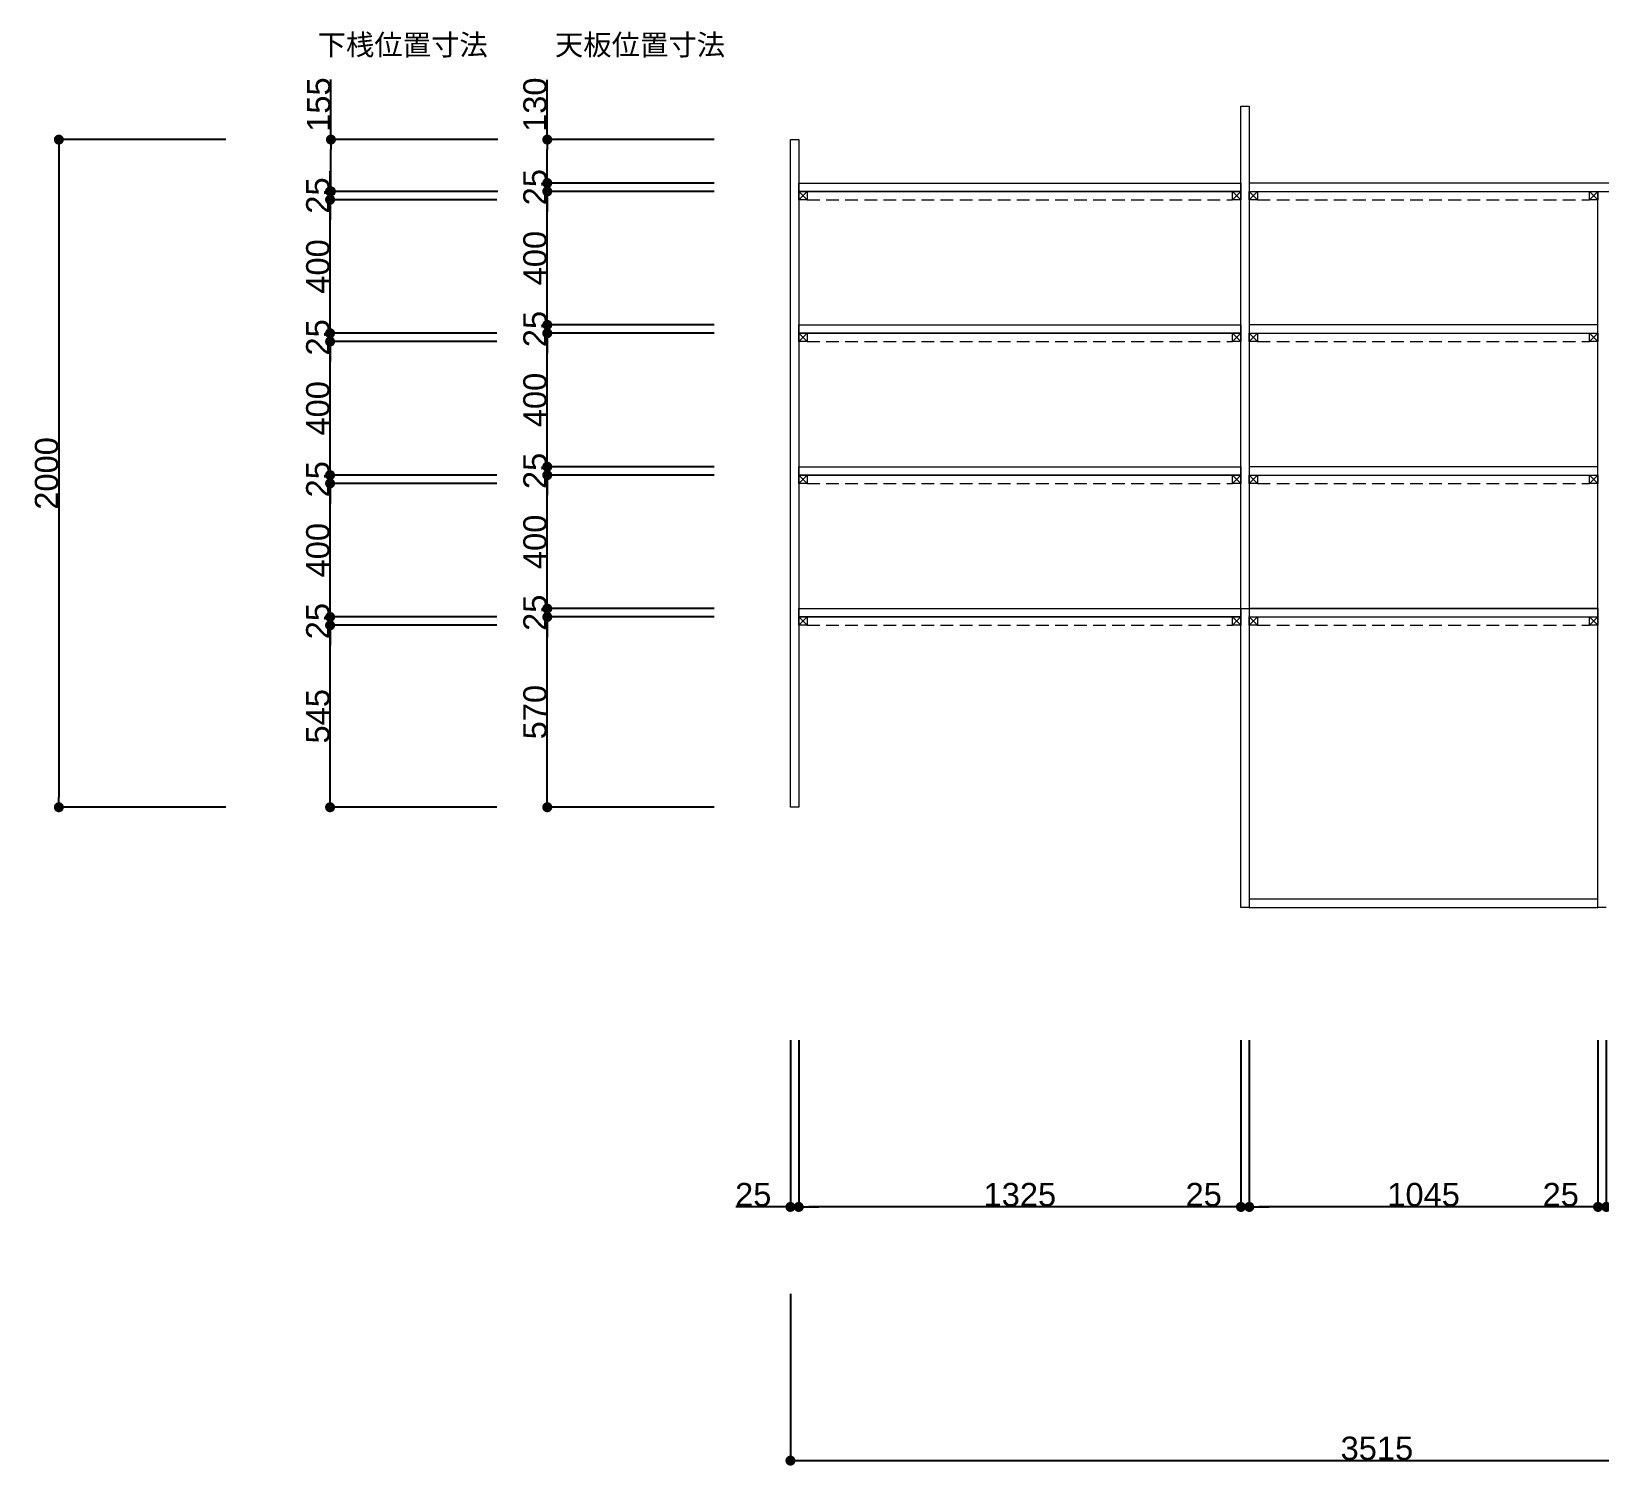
# Model space of a CAD drawing. Header units: millimetres. Extents: x 0 to 1313252738, y -131 to 560100888.
# Drawn here: x 1313002786 to 1313007486, y 560064705 to 560069001 of the extents above; entities that cross this region are included whole.
import ezdxf

# ---------------------------------------------------------------- set-up
doc = ezdxf.new("R2010")
doc.units = ezdxf.units.MM
doc.linetypes.add('DASHED', pattern=[19.05, 12.7, -6.35])
doc.layers.get('0').update_dxf_attribs({"lineweight": 0})
doc.layers.add('家具', color=7, linetype='Continuous', lineweight=0)
doc.styles.add('onnjuku', font='arial.ttf')
doc.dimstyles.new('onnjuku', dxfattribs={"dimtxt": 100, "dimasz": 30, "dimexe": 1.25, "dimexo": 0.625, "dimtad": 1, "dimdec": 0, "dimtxsty": 'onnjuku', "dimblk": 'DOT', "dimcen": 2.5, "dimadec": 0, "dimazin": 0, "dimtfac": 1, "dimtdec": 0, "dimtmove": 0, "dimatfit": 3, "dimfxl": 500, "dimfxlon": 1, "dimarcsym": 0})

# ---------------------------------------------------------------- blocks, each defined once
blk = doc.blocks.new('_Dot')
at = {"color": 0, "linetype": 'ByBlock', "lineweight": -2}
blk.add_line((-0.5, 0), (-1, 0), dxfattribs=at)
at = {"color": 0, "linetype": 'ByBlock', "const_width": 0.5}
blk.add_lwpolyline([(-0.25, 0, 1), (0.25, 0, 1)], format="xyb", close=True, dxfattribs=at)
blk = doc.blocks.new('*D322')
at = {"layer": 'Defpoints', "color": 0, "transparency": 16777216}
for p in [(1313007480.7, 560066097.3), (1313007505.7, 560066097.3), (1313007480.7, 560065479.6)]:
    blk.add_point(p, dxfattribs=at)
at = {"layer": '家具', "color": 0, "lineweight": -2, "transparency": 16777216}
for p, q in [((1313007480.7, 560065979.6), (1313007480.7, 560065478.4)), ((1313007505.7, 560065979.6), (1313007505.7, 560065478.4)), ((1313007450.7, 560065479.6), (1313007317.5, 560065479.6)), ((1313007505.7, 560065479.6), (1313007480.7, 560065479.6)), ((1313007535.7, 560065479.6), (1313007565.7, 560065479.6))]:
    blk.add_line(p, q, dxfattribs=at)
at = {"layer": '家具', "color": 0, "lineweight": -2, "transparency": 16777216, "xscale": 30, "yscale": 30, "zscale": 30}
blk.add_blockref('_Dot', (1313007480.7, 560065479.6), dxfattribs=at)
at = {"layer": '家具', "color": 0, "lineweight": -2, "transparency": 16777216, "xscale": 30, "yscale": 30, "zscale": 30, "rotation": 180}
blk.add_blockref('_Dot', (1313007505.7, 560065479.6), dxfattribs=at)
at = {"layer": '家具', "color": 0, "transparency": 16777216, "insert": (1313007369.1, 560065516), "char_height": 70, "attachment_point": 5, "style": 'onnjuku'}
blk.add_mtext('25', dxfattribs=at)
blk = doc.blocks.new('*D323')
at = {"layer": 'Defpoints', "color": 0, "transparency": 16777216}
for p in [(1313006435.7, 560066097.3), (1313007480.7, 560066097.3), (1313006435.7, 560065479.6)]:
    blk.add_point(p, dxfattribs=at)
at = {"layer": '家具', "color": 0, "lineweight": -2, "transparency": 16777216}
for p, q in [((1313006435.7, 560065979.6), (1313006435.7, 560065478.4)), ((1313007480.7, 560065979.6), (1313007480.7, 560065478.4)), ((1313007450.7, 560065479.6), (1313006465.7, 560065479.6))]:
    blk.add_line(p, q, dxfattribs=at)
at = {"layer": '家具', "color": 0, "lineweight": -2, "transparency": 16777216, "xscale": 30, "yscale": 30, "zscale": 30, "rotation": 180}
blk.add_blockref('_Dot', (1313006435.7, 560065479.6), dxfattribs=at)
at = {"layer": '家具', "color": 0, "lineweight": -2, "transparency": 16777216, "xscale": 30, "yscale": 30, "zscale": 30}
blk.add_blockref('_Dot', (1313007480.7, 560065479.6), dxfattribs=at)
at = {"layer": '家具', "color": 0, "transparency": 16777216, "insert": (1313006958.2, 560065516), "char_height": 70, "attachment_point": 5, "style": 'onnjuku'}
blk.add_mtext('1045', dxfattribs=at)
blk = doc.blocks.new('*D324')
at = {"layer": 'Defpoints', "color": 0, "transparency": 16777216}
for p in [(1313006410.7, 560066097.3), (1313006435.7, 560066097.3), (1313006410.7, 560065479.6)]:
    blk.add_point(p, dxfattribs=at)
at = {"layer": '家具', "color": 0, "lineweight": -2, "transparency": 16777216}
for p, q in [((1313006410.7, 560065979.6), (1313006410.7, 560065478.4)), ((1313006435.7, 560065979.6), (1313006435.7, 560065478.4)), ((1313006380.7, 560065479.6), (1313006247.5, 560065479.6)), ((1313006435.7, 560065479.6), (1313006410.7, 560065479.6)), ((1313006465.7, 560065479.6), (1313006495.7, 560065479.6))]:
    blk.add_line(p, q, dxfattribs=at)
at = {"layer": '家具', "color": 0, "lineweight": -2, "transparency": 16777216, "xscale": 30, "yscale": 30, "zscale": 30}
blk.add_blockref('_Dot', (1313006410.7, 560065479.6), dxfattribs=at)
at = {"layer": '家具', "color": 0, "lineweight": -2, "transparency": 16777216, "xscale": 30, "yscale": 30, "zscale": 30, "rotation": 180}
blk.add_blockref('_Dot', (1313006435.7, 560065479.6), dxfattribs=at)
at = {"layer": '家具', "color": 0, "transparency": 16777216, "insert": (1313006299.1, 560065516), "char_height": 70, "attachment_point": 5, "style": 'onnjuku'}
blk.add_mtext('25', dxfattribs=at)
blk = doc.blocks.new('*D325')
at = {"layer": 'Defpoints', "color": 0, "transparency": 16777216}
for p in [(1313005085.7, 560066397.3), (1313006410.7, 560066097.3), (1313005085.7, 560065479.6)]:
    blk.add_point(p, dxfattribs=at)
at = {"layer": '家具', "color": 0, "lineweight": -2, "transparency": 16777216}
for p, q in [((1313005085.7, 560065979.6), (1313005085.7, 560065478.4)), ((1313006410.7, 560065979.6), (1313006410.7, 560065478.4)), ((1313006380.7, 560065479.6), (1313005115.7, 560065479.6))]:
    blk.add_line(p, q, dxfattribs=at)
at = {"layer": '家具', "color": 0, "lineweight": -2, "transparency": 16777216, "xscale": 30, "yscale": 30, "zscale": 30, "rotation": 180}
blk.add_blockref('_Dot', (1313005085.7, 560065479.6), dxfattribs=at)
at = {"layer": '家具', "color": 0, "lineweight": -2, "transparency": 16777216, "xscale": 30, "yscale": 30, "zscale": 30}
blk.add_blockref('_Dot', (1313006410.7, 560065479.6), dxfattribs=at)
at = {"layer": '家具', "color": 0, "transparency": 16777216, "insert": (1313005748.2, 560065516), "char_height": 70, "attachment_point": 5, "style": 'onnjuku'}
blk.add_mtext('1325', dxfattribs=at)
blk = doc.blocks.new('*D326')
at = {"layer": 'Defpoints', "color": 0, "transparency": 16777216}
for p in [(1313005060.7, 560066397.3), (1313005085.7, 560066397.3), (1313005060.7, 560065479.6)]:
    blk.add_point(p, dxfattribs=at)
at = {"layer": '家具', "color": 0, "lineweight": -2, "transparency": 16777216}
for p, q in [((1313005060.7, 560065979.6), (1313005060.7, 560065478.4)), ((1313005085.7, 560065979.6), (1313005085.7, 560065478.4)), ((1313005030.7, 560065479.6), (1313004897.5, 560065479.6)), ((1313005085.7, 560065479.6), (1313005060.7, 560065479.6)), ((1313005115.7, 560065479.6), (1313005145.7, 560065479.6))]:
    blk.add_line(p, q, dxfattribs=at)
at = {"layer": '家具', "color": 0, "lineweight": -2, "transparency": 16777216, "xscale": 30, "yscale": 30, "zscale": 30}
blk.add_blockref('_Dot', (1313005060.7, 560065479.6), dxfattribs=at)
at = {"layer": '家具', "color": 0, "lineweight": -2, "transparency": 16777216, "xscale": 30, "yscale": 30, "zscale": 30, "rotation": 180}
blk.add_blockref('_Dot', (1313005085.7, 560065479.6), dxfattribs=at)
at = {"layer": '家具', "color": 0, "transparency": 16777216, "insert": (1313004949.1, 560065516), "char_height": 70, "attachment_point": 5, "style": 'onnjuku'}
blk.add_mtext('25', dxfattribs=at)
blk = doc.blocks.new('*D328')
at = {"layer": 'Defpoints', "color": 0, "transparency": 16777216}
for p in [(1313005060.7, 560066397.3), (1313008575.7, 560066097.3), (1313008575.7, 560064719.6)]:
    blk.add_point(p, dxfattribs=at)
at = {"layer": '家具', "color": 0, "lineweight": -2, "transparency": 16777216}
for p, q in [((1313005060.7, 560065219.6), (1313005060.7, 560064718.4)), ((1313008575.7, 560065219.6), (1313008575.7, 560064718.4)), ((1313005090.7, 560064719.6), (1313008545.7, 560064719.6))]:
    blk.add_line(p, q, dxfattribs=at)
at = {"layer": '家具', "color": 0, "lineweight": -2, "transparency": 16777216, "xscale": 30, "yscale": 30, "zscale": 30, "rotation": 180}
blk.add_blockref('_Dot', (1313005060.7, 560064719.6), dxfattribs=at)
at = {"layer": '家具', "color": 0, "lineweight": -2, "transparency": 16777216, "xscale": 30, "yscale": 30, "zscale": 30}
blk.add_blockref('_Dot', (1313008575.7, 560064719.6), dxfattribs=at)
at = {"layer": '家具', "color": 0, "transparency": 16777216, "insert": (1313006818.2, 560064756), "char_height": 70, "attachment_point": 5, "style": 'onnjuku'}
blk.add_mtext('3515', dxfattribs=at)
blk = doc.blocks.new('*D348')
at = {"layer": 'Defpoints', "color": 0, "transparency": 16777216}
for p in [(1313004323.7, 560068676.9), (1313002868.2, 560066676.9), (1313004323.7, 560066676.9)]:
    blk.add_point(p, dxfattribs=at)
at = {"layer": '家具', "color": 0, "lineweight": -2, "transparency": 16777216}
for p, q in [((1313003368.2, 560068676.9), (1313002866.9, 560068676.9)), ((1313002868.2, 560068646.9), (1313002868.2, 560066706.9)), ((1313003368.2, 560066676.9), (1313002866.9, 560066676.9))]:
    blk.add_line(p, q, dxfattribs=at)
at = {"layer": '家具', "color": 0, "lineweight": -2, "transparency": 16777216, "xscale": 30, "yscale": 30, "zscale": 30}
for p, rotation in [((1313002868.2, 560068676.9), 90), ((1313002868.2, 560066676.9), 270)]:
    blk.add_blockref('_Dot', p, dxfattribs=dict(at, rotation=rotation))
at = {"layer": '家具', "color": 0, "transparency": 16777216, "insert": (1313002831.8, 560067676.9), "char_height": 70, "attachment_point": 5, "rotation": 90, "style": 'onnjuku'}
blk.add_mtext('2000', dxfattribs=at)
blk = doc.blocks.new('*D349')
at = {"layer": 'Defpoints', "color": 0, "transparency": 16777216}
for p in [(1313004332, 560067246.9), (1313004989.1, 560067246.9), (1313004989.1, 560066676.9)]:
    blk.add_point(p, dxfattribs=at)
at = {"layer": '家具', "color": 0, "lineweight": -2, "transparency": 16777216}
for p, q in [((1313004832, 560067246.9), (1313004330.7, 560067246.9)), ((1313004332, 560066706.9), (1313004332, 560067216.9)), ((1313004832, 560066676.9), (1313004330.7, 560066676.9))]:
    blk.add_line(p, q, dxfattribs=at)
at = {"layer": '家具', "color": 0, "lineweight": -2, "transparency": 16777216, "xscale": 30, "yscale": 30, "zscale": 30}
for p, rotation in [((1313004332, 560067246.9), 90), ((1313004332, 560066676.9), 270)]:
    blk.add_blockref('_Dot', p, dxfattribs=dict(at, rotation=rotation))
at = {"layer": '家具', "color": 0, "transparency": 16777216, "insert": (1313004295.6, 560066961.9), "char_height": 70, "attachment_point": 5, "rotation": 90, "style": 'onnjuku'}
blk.add_mtext('570', dxfattribs=at)
blk = doc.blocks.new('*D350')
at = {"layer": 'Defpoints', "color": 0, "transparency": 16777216}
for p in [(1313004332, 560067271.9), (1313004989.1, 560067271.9), (1313004989.1, 560067246.9)]:
    blk.add_point(p, dxfattribs=at)
at = {"layer": '家具', "color": 0, "lineweight": -2, "transparency": 16777216}
for p, q in [((1313004332, 560067301.9), (1313004332, 560067331.9)), ((1313004832, 560067271.9), (1313004330.7, 560067271.9)), ((1313004832, 560067246.9), (1313004330.7, 560067246.9)), ((1313004332, 560067246.9), (1313004332, 560067271.9)), ((1313004332, 560067216.9), (1313004332, 560067186.9))]:
    blk.add_line(p, q, dxfattribs=at)
at = {"layer": '家具', "color": 0, "lineweight": -2, "transparency": 16777216, "xscale": 30, "yscale": 30, "zscale": 30}
for p, rotation in [((1313004332, 560067271.9), 270), ((1313004332, 560067246.9), 90)]:
    blk.add_blockref('_Dot', p, dxfattribs=dict(at, rotation=rotation))
at = {"layer": '家具', "color": 0, "transparency": 16777216, "insert": (1313004295.6, 560067259.4), "char_height": 70, "attachment_point": 5, "rotation": 90, "style": 'onnjuku'}
blk.add_mtext('25', dxfattribs=at)
blk = doc.blocks.new('*D351')
at = {"layer": 'Defpoints', "color": 0, "transparency": 16777216}
for p in [(1313004332, 560067671.9), (1313004989.1, 560067671.9), (1313004989.1, 560067271.9)]:
    blk.add_point(p, dxfattribs=at)
at = {"layer": '家具', "color": 0, "lineweight": -2, "transparency": 16777216}
for p, q in [((1313004832, 560067671.9), (1313004330.7, 560067671.9)), ((1313004332, 560067301.9), (1313004332, 560067641.9)), ((1313004832, 560067271.9), (1313004330.7, 560067271.9))]:
    blk.add_line(p, q, dxfattribs=at)
at = {"layer": '家具', "color": 0, "lineweight": -2, "transparency": 16777216, "xscale": 30, "yscale": 30, "zscale": 30}
for p, rotation in [((1313004332, 560067671.9), 90), ((1313004332, 560067271.9), 270)]:
    blk.add_blockref('_Dot', p, dxfattribs=dict(at, rotation=rotation))
at = {"layer": '家具', "color": 0, "transparency": 16777216, "insert": (1313004295.6, 560067471.9), "char_height": 70, "attachment_point": 5, "rotation": 90, "style": 'onnjuku'}
blk.add_mtext('400', dxfattribs=at)
blk = doc.blocks.new('*D352')
at = {"layer": 'Defpoints', "color": 0, "transparency": 16777216}
for p in [(1313004332, 560067696.9), (1313004989.1, 560067696.9), (1313004989.1, 560067671.9)]:
    blk.add_point(p, dxfattribs=at)
at = {"layer": '家具', "color": 0, "lineweight": -2, "transparency": 16777216}
for p, q in [((1313004332, 560067726.9), (1313004332, 560067756.9)), ((1313004832, 560067696.9), (1313004330.7, 560067696.9)), ((1313004832, 560067671.9), (1313004330.7, 560067671.9)), ((1313004332, 560067671.9), (1313004332, 560067696.9)), ((1313004332, 560067641.9), (1313004332, 560067611.9))]:
    blk.add_line(p, q, dxfattribs=at)
at = {"layer": '家具', "color": 0, "lineweight": -2, "transparency": 16777216, "xscale": 30, "yscale": 30, "zscale": 30}
for p, rotation in [((1313004332, 560067696.9), 270), ((1313004332, 560067671.9), 90)]:
    blk.add_blockref('_Dot', p, dxfattribs=dict(at, rotation=rotation))
at = {"layer": '家具', "color": 0, "transparency": 16777216, "insert": (1313004295.6, 560067684.4), "char_height": 70, "attachment_point": 5, "rotation": 90, "style": 'onnjuku'}
blk.add_mtext('25', dxfattribs=at)
blk = doc.blocks.new('*D353')
at = {"layer": 'Defpoints', "color": 0, "transparency": 16777216}
for p in [(1313004332, 560068096.9), (1313004989.1, 560068096.9), (1313004989.1, 560067696.9)]:
    blk.add_point(p, dxfattribs=at)
at = {"layer": '家具', "color": 0, "lineweight": -2, "transparency": 16777216}
for p, q in [((1313004832, 560068096.9), (1313004330.7, 560068096.9)), ((1313004332, 560067726.9), (1313004332, 560068066.9)), ((1313004832, 560067696.9), (1313004330.7, 560067696.9))]:
    blk.add_line(p, q, dxfattribs=at)
at = {"layer": '家具', "color": 0, "lineweight": -2, "transparency": 16777216, "xscale": 30, "yscale": 30, "zscale": 30}
for p, rotation in [((1313004332, 560068096.9), 90), ((1313004332, 560067696.9), 270)]:
    blk.add_blockref('_Dot', p, dxfattribs=dict(at, rotation=rotation))
at = {"layer": '家具', "color": 0, "transparency": 16777216, "insert": (1313004295.6, 560067896.9), "char_height": 70, "attachment_point": 5, "rotation": 90, "style": 'onnjuku'}
blk.add_mtext('400', dxfattribs=at)
blk = doc.blocks.new('*D354')
at = {"layer": 'Defpoints', "color": 0, "transparency": 16777216}
for p in [(1313004332, 560068121.9), (1313004989.1, 560068121.9), (1313004989.1, 560068096.9)]:
    blk.add_point(p, dxfattribs=at)
at = {"layer": '家具', "color": 0, "lineweight": -2, "transparency": 16777216}
for p, q in [((1313004332, 560068151.9), (1313004332, 560068181.9)), ((1313004832, 560068121.9), (1313004330.7, 560068121.9)), ((1313004832, 560068096.9), (1313004330.7, 560068096.9)), ((1313004332, 560068096.9), (1313004332, 560068121.9)), ((1313004332, 560068066.9), (1313004332, 560068036.9))]:
    blk.add_line(p, q, dxfattribs=at)
at = {"layer": '家具', "color": 0, "lineweight": -2, "transparency": 16777216, "xscale": 30, "yscale": 30, "zscale": 30}
for p, rotation in [((1313004332, 560068121.9), 270), ((1313004332, 560068096.9), 90)]:
    blk.add_blockref('_Dot', p, dxfattribs=dict(at, rotation=rotation))
at = {"layer": '家具', "color": 0, "transparency": 16777216, "insert": (1313004295.6, 560068109.4), "char_height": 70, "attachment_point": 5, "rotation": 90, "style": 'onnjuku'}
blk.add_mtext('25', dxfattribs=at)
blk = doc.blocks.new('*D355')
at = {"layer": 'Defpoints', "color": 0, "transparency": 16777216}
for p in [(1313004332, 560068521.9), (1313004989.1, 560068521.9), (1313004989.1, 560068121.9)]:
    blk.add_point(p, dxfattribs=at)
at = {"layer": '家具', "color": 0, "lineweight": -2, "transparency": 16777216}
for p, q in [((1313004832, 560068521.9), (1313004330.7, 560068521.9)), ((1313004332, 560068151.9), (1313004332, 560068491.9)), ((1313004832, 560068121.9), (1313004330.7, 560068121.9))]:
    blk.add_line(p, q, dxfattribs=at)
at = {"layer": '家具', "color": 0, "lineweight": -2, "transparency": 16777216, "xscale": 30, "yscale": 30, "zscale": 30}
for p, rotation in [((1313004332, 560068521.9), 90), ((1313004332, 560068121.9), 270)]:
    blk.add_blockref('_Dot', p, dxfattribs=dict(at, rotation=rotation))
at = {"layer": '家具', "color": 0, "transparency": 16777216, "insert": (1313004295.6, 560068321.9), "char_height": 70, "attachment_point": 5, "rotation": 90, "style": 'onnjuku'}
blk.add_mtext('400', dxfattribs=at)
blk = doc.blocks.new('*D356')
at = {"layer": 'Defpoints', "color": 0, "transparency": 16777216}
for p in [(1313004332, 560068546.9), (1313004989.1, 560068546.9), (1313004989.1, 560068521.9)]:
    blk.add_point(p, dxfattribs=at)
at = {"layer": '家具', "color": 0, "lineweight": -2, "transparency": 16777216}
for p, q in [((1313004332, 560068576.9), (1313004332, 560068606.9)), ((1313004832, 560068546.9), (1313004330.7, 560068546.9)), ((1313004332, 560068521.9), (1313004332, 560068546.9)), ((1313004832, 560068521.9), (1313004330.7, 560068521.9)), ((1313004332, 560068491.9), (1313004332, 560068461.9))]:
    blk.add_line(p, q, dxfattribs=at)
at = {"layer": '家具', "color": 0, "lineweight": -2, "transparency": 16777216, "xscale": 30, "yscale": 30, "zscale": 30}
for p, rotation in [((1313004332, 560068546.9), 270), ((1313004332, 560068521.9), 90)]:
    blk.add_blockref('_Dot', p, dxfattribs=dict(at, rotation=rotation))
at = {"layer": '家具', "color": 0, "transparency": 16777216, "insert": (1313004295.6, 560068534.4), "char_height": 70, "attachment_point": 5, "rotation": 90, "style": 'onnjuku'}
blk.add_mtext('25', dxfattribs=at)
blk = doc.blocks.new('*D357')
at = {"layer": 'Defpoints', "color": 0, "transparency": 16777216}
for p in [(1313004332, 560068676.9), (1313004989.1, 560068676.9), (1313004989.1, 560068546.9)]:
    blk.add_point(p, dxfattribs=at)
at = {"layer": '家具', "color": 0, "lineweight": -2, "transparency": 16777216}
for p, q in [((1313004332, 560068676.9), (1313004332, 560068856)), ((1313004832, 560068676.9), (1313004330.7, 560068676.9)), ((1313004332, 560068576.9), (1313004332, 560068646.9)), ((1313004832, 560068546.9), (1313004330.7, 560068546.9))]:
    blk.add_line(p, q, dxfattribs=at)
at = {"layer": '家具', "color": 0, "lineweight": -2, "transparency": 16777216, "xscale": 30, "yscale": 30, "zscale": 30}
for p, rotation in [((1313004332, 560068676.9), 90), ((1313004332, 560068546.9), 270)]:
    blk.add_blockref('_Dot', p, dxfattribs=dict(at, rotation=rotation))
at = {"layer": '家具', "color": 0, "transparency": 16777216, "insert": (1313004295.6, 560068781.4), "char_height": 70, "attachment_point": 5, "rotation": 90, "style": 'onnjuku'}
blk.add_mtext('130', dxfattribs=at)
blk = doc.blocks.new('*D358')
at = {"layer": 'Defpoints', "color": 0, "transparency": 16777216}
for p in [(1313003681.1, 560067221.9), (1313004989.1, 560067221.9), (1313004989.1, 560066676.9)]:
    blk.add_point(p, dxfattribs=at)
at = {"layer": '家具', "color": 0, "lineweight": -2, "transparency": 16777216}
for p, q in [((1313004181.1, 560067221.9), (1313003679.8, 560067221.9)), ((1313003681.1, 560066706.9), (1313003681.1, 560067191.9)), ((1313004181.1, 560066676.9), (1313003679.8, 560066676.9))]:
    blk.add_line(p, q, dxfattribs=at)
at = {"layer": '家具', "color": 0, "lineweight": -2, "transparency": 16777216, "xscale": 30, "yscale": 30, "zscale": 30}
for p, rotation in [((1313003681.1, 560067221.9), 90), ((1313003681.1, 560066676.9), 270)]:
    blk.add_blockref('_Dot', p, dxfattribs=dict(at, rotation=rotation))
at = {"layer": '家具', "color": 0, "transparency": 16777216, "insert": (1313003644.9, 560066949.4), "char_height": 70, "attachment_point": 5, "rotation": 90, "style": 'onnjuku'}
blk.add_mtext('545', dxfattribs=at)
blk = doc.blocks.new('*D359')
at = {"layer": 'Defpoints', "color": 0, "transparency": 16777216}
for p in [(1313003681.1, 560067246.9), (1313004989.1, 560067246.9), (1313004989.1, 560067221.9)]:
    blk.add_point(p, dxfattribs=at)
at = {"layer": '家具', "color": 0, "lineweight": -2, "transparency": 16777216}
for p, q in [((1313003681.1, 560067276.9), (1313003681.1, 560067306.9)), ((1313004181.1, 560067246.9), (1313003679.8, 560067246.9)), ((1313003681.1, 560067221.9), (1313003681.1, 560067246.9)), ((1313004181.1, 560067221.9), (1313003679.8, 560067221.9)), ((1313003681.1, 560067191.9), (1313003681.1, 560067161.9))]:
    blk.add_line(p, q, dxfattribs=at)
at = {"layer": '家具', "color": 0, "lineweight": -2, "transparency": 16777216, "xscale": 30, "yscale": 30, "zscale": 30}
for p, rotation in [((1313003681.1, 560067246.9), 270), ((1313003681.1, 560067221.9), 90)]:
    blk.add_blockref('_Dot', p, dxfattribs=dict(at, rotation=rotation))
at = {"layer": '家具', "color": 0, "transparency": 16777216, "insert": (1313003644.7, 560067234.4), "char_height": 70, "attachment_point": 5, "rotation": 90, "style": 'onnjuku'}
blk.add_mtext('25', dxfattribs=at)
blk = doc.blocks.new('*D360')
at = {"layer": 'Defpoints', "color": 0, "transparency": 16777216}
for p in [(1313003681.1, 560067646.9), (1313004989.1, 560067646.9), (1313004989.1, 560067246.9)]:
    blk.add_point(p, dxfattribs=at)
at = {"layer": '家具', "color": 0, "lineweight": -2, "transparency": 16777216}
for p, q in [((1313004181.1, 560067646.9), (1313003679.8, 560067646.9)), ((1313003681.1, 560067276.9), (1313003681.1, 560067616.9)), ((1313004181.1, 560067246.9), (1313003679.8, 560067246.9))]:
    blk.add_line(p, q, dxfattribs=at)
at = {"layer": '家具', "color": 0, "lineweight": -2, "transparency": 16777216, "xscale": 30, "yscale": 30, "zscale": 30}
for p, rotation in [((1313003681.1, 560067646.9), 90), ((1313003681.1, 560067246.9), 270)]:
    blk.add_blockref('_Dot', p, dxfattribs=dict(at, rotation=rotation))
at = {"layer": '家具', "color": 0, "transparency": 16777216, "insert": (1313003644.7, 560067446.9), "char_height": 70, "attachment_point": 5, "rotation": 90, "style": 'onnjuku'}
blk.add_mtext('400', dxfattribs=at)
blk = doc.blocks.new('*D361')
at = {"layer": 'Defpoints', "color": 0, "transparency": 16777216}
for p in [(1313003681.1, 560067671.9), (1313004989.1, 560067671.9), (1313004989.1, 560067646.9)]:
    blk.add_point(p, dxfattribs=at)
at = {"layer": '家具', "color": 0, "lineweight": -2, "transparency": 16777216}
for p, q in [((1313003681.1, 560067701.9), (1313003681.1, 560067731.9)), ((1313004181.1, 560067671.9), (1313003679.8, 560067671.9)), ((1313003681.1, 560067646.9), (1313003681.1, 560067671.9)), ((1313004181.1, 560067646.9), (1313003679.8, 560067646.9)), ((1313003681.1, 560067616.9), (1313003681.1, 560067586.9))]:
    blk.add_line(p, q, dxfattribs=at)
at = {"layer": '家具', "color": 0, "lineweight": -2, "transparency": 16777216, "xscale": 30, "yscale": 30, "zscale": 30}
for p, rotation in [((1313003681.1, 560067671.9), 270), ((1313003681.1, 560067646.9), 90)]:
    blk.add_blockref('_Dot', p, dxfattribs=dict(at, rotation=rotation))
at = {"layer": '家具', "color": 0, "transparency": 16777216, "insert": (1313003644.7, 560067659.4), "char_height": 70, "attachment_point": 5, "rotation": 90, "style": 'onnjuku'}
blk.add_mtext('25', dxfattribs=at)
blk = doc.blocks.new('*D362')
at = {"layer": 'Defpoints', "color": 0, "transparency": 16777216}
for p in [(1313003681.1, 560068071.9), (1313004989.1, 560068071.9), (1313004989.1, 560067671.9)]:
    blk.add_point(p, dxfattribs=at)
at = {"layer": '家具', "color": 0, "lineweight": -2, "transparency": 16777216}
for p, q in [((1313004181.1, 560068071.9), (1313003679.8, 560068071.9)), ((1313003681.1, 560067701.9), (1313003681.1, 560068041.9)), ((1313004181.1, 560067671.9), (1313003679.8, 560067671.9))]:
    blk.add_line(p, q, dxfattribs=at)
at = {"layer": '家具', "color": 0, "lineweight": -2, "transparency": 16777216, "xscale": 30, "yscale": 30, "zscale": 30}
for p, rotation in [((1313003681.1, 560068071.9), 90), ((1313003681.1, 560067671.9), 270)]:
    blk.add_blockref('_Dot', p, dxfattribs=dict(at, rotation=rotation))
at = {"layer": '家具', "color": 0, "transparency": 16777216, "insert": (1313003644.7, 560067871.9), "char_height": 70, "attachment_point": 5, "rotation": 90, "style": 'onnjuku'}
blk.add_mtext('400', dxfattribs=at)
blk = doc.blocks.new('*D363')
at = {"layer": 'Defpoints', "color": 0, "transparency": 16777216}
for p in [(1313003681.1, 560068096.9), (1313004989.1, 560068096.9), (1313004989.1, 560068071.9)]:
    blk.add_point(p, dxfattribs=at)
at = {"layer": '家具', "color": 0, "lineweight": -2, "transparency": 16777216}
for p, q in [((1313003681.1, 560068126.9), (1313003681.1, 560068156.9)), ((1313004181.1, 560068096.9), (1313003679.8, 560068096.9)), ((1313003681.1, 560068071.9), (1313003681.1, 560068096.9)), ((1313004181.1, 560068071.9), (1313003679.8, 560068071.9)), ((1313003681.1, 560068041.9), (1313003681.1, 560068011.9))]:
    blk.add_line(p, q, dxfattribs=at)
at = {"layer": '家具', "color": 0, "lineweight": -2, "transparency": 16777216, "xscale": 30, "yscale": 30, "zscale": 30}
for p, rotation in [((1313003681.1, 560068096.9), 270), ((1313003681.1, 560068071.9), 90)]:
    blk.add_blockref('_Dot', p, dxfattribs=dict(at, rotation=rotation))
at = {"layer": '家具', "color": 0, "transparency": 16777216, "insert": (1313003644.7, 560068084.4), "char_height": 70, "attachment_point": 5, "rotation": 90, "style": 'onnjuku'}
blk.add_mtext('25', dxfattribs=at)
blk = doc.blocks.new('*D364')
at = {"layer": 'Defpoints', "color": 0, "transparency": 16777216}
for p in [(1313003681.1, 560068496.9), (1313004989.1, 560068496.9), (1313004989.1, 560068096.9)]:
    blk.add_point(p, dxfattribs=at)
at = {"layer": '家具', "color": 0, "lineweight": -2, "transparency": 16777216}
for p, q in [((1313004181.1, 560068496.9), (1313003679.8, 560068496.9)), ((1313003681.1, 560068126.9), (1313003681.1, 560068466.9)), ((1313004181.1, 560068096.9), (1313003679.8, 560068096.9))]:
    blk.add_line(p, q, dxfattribs=at)
at = {"layer": '家具', "color": 0, "lineweight": -2, "transparency": 16777216, "xscale": 30, "yscale": 30, "zscale": 30}
for p, rotation in [((1313003681.1, 560068496.9), 90), ((1313003681.1, 560068096.9), 270)]:
    blk.add_blockref('_Dot', p, dxfattribs=dict(at, rotation=rotation))
at = {"layer": '家具', "color": 0, "transparency": 16777216, "insert": (1313003644.7, 560068296.9), "char_height": 70, "attachment_point": 5, "rotation": 90, "style": 'onnjuku'}
blk.add_mtext('400', dxfattribs=at)
blk = doc.blocks.new('*D365')
at = {"layer": 'Defpoints', "color": 0, "transparency": 16777216}
for p in [(1313003681.1, 560068521.9), (1313004989.1, 560068521.9), (1313004989.1, 560068496.9)]:
    blk.add_point(p, dxfattribs=at)
at = {"layer": '家具', "color": 0, "lineweight": -2, "transparency": 16777216}
for p, q in [((1313003681.1, 560068551.9), (1313003681.1, 560068581.9)), ((1313004181.1, 560068521.9), (1313003679.8, 560068521.9)), ((1313003681.1, 560068496.9), (1313003681.1, 560068521.9)), ((1313004181.1, 560068496.9), (1313003679.8, 560068496.9)), ((1313003681.1, 560068466.9), (1313003681.1, 560068436.9))]:
    blk.add_line(p, q, dxfattribs=at)
at = {"layer": '家具', "color": 0, "lineweight": -2, "transparency": 16777216, "xscale": 30, "yscale": 30, "zscale": 30}
for p, rotation in [((1313003681.1, 560068521.9), 270), ((1313003681.1, 560068496.9), 90)]:
    blk.add_blockref('_Dot', p, dxfattribs=dict(at, rotation=rotation))
at = {"layer": '家具', "color": 0, "transparency": 16777216, "insert": (1313003644.7, 560068509.4), "char_height": 70, "attachment_point": 5, "rotation": 90, "style": 'onnjuku'}
blk.add_mtext('25', dxfattribs=at)
blk = doc.blocks.new('*D366')
at = {"layer": 'Defpoints', "color": 0, "transparency": 16777216}
for p in [(1313003683.7, 560068676.9), (1313005028.1, 560068676.9), (1313005028.1, 560068521.9)]:
    blk.add_point(p, dxfattribs=at)
at = {"layer": '家具', "color": 0, "lineweight": -2, "transparency": 16777216}
for p, q in [((1313003683.7, 560068676.9), (1313003683.7, 560068856.8)), ((1313004183.7, 560068676.9), (1313003682.4, 560068676.9)), ((1313003683.7, 560068551.9), (1313003683.7, 560068646.9)), ((1313004183.7, 560068521.9), (1313003682.4, 560068521.9))]:
    blk.add_line(p, q, dxfattribs=at)
at = {"layer": '家具', "color": 0, "lineweight": -2, "transparency": 16777216, "xscale": 30, "yscale": 30, "zscale": 30}
for p, rotation in [((1313003683.7, 560068676.9), 90), ((1313003683.7, 560068521.9), 270)]:
    blk.add_blockref('_Dot', p, dxfattribs=dict(at, rotation=rotation))
at = {"layer": '家具', "color": 0, "transparency": 16777216, "insert": (1313003647.3, 560068781.8), "char_height": 70, "attachment_point": 5, "rotation": 90, "style": 'onnjuku'}
blk.add_mtext('155', dxfattribs=at)

msp = doc.modelspace()

# ---------------------------------------------------------------- linework, layer by layer
at = {"layer": '家具'}
for p, q in [((1313006410.694, 560066376.909), (1313006410.694, 560068776.909)), ((1313006410.694, 560068776.909), (1313006435.694, 560068776.909)), ((1313006435.694, 560068776.909), (1313006435.694, 560066376.909)), ((1313005060.694, 560066676.909), (1313005060.694, 560068676.909)), ((1313005060.694, 560068676.909), (1313005085.694, 560068676.909)), ((1313005085.694, 560068676.909), (1313005085.694, 560066676.909)), ((1313008550.694, 560068546.909), (1313006435.694, 560068546.909)), ((1313005085.694, 560068496.909), (1313005085.694, 560068521.909)), ((1313005085.694, 560068521.909), (1313005110.694, 560068521.909)), ((1313005085.694, 560068496.909), (1313005110.694, 560068521.909)), ((1313005110.694, 560068496.909), (1313005085.694, 560068521.909)), ((1313005110.694, 560068521.909), (1313005110.694, 560068496.909)), ((1313005110.694, 560068521.909), (1313005110.694, 560068496.909)), ((1313005110.694, 560068521.909), (1313006385.694, 560068521.909)), ((1313006385.694, 560068496.909), (1313006385.694, 560068521.909)), ((1313006385.694, 560068521.909), (1313006410.694, 560068521.909)), ((1313006385.694, 560068496.909), (1313006410.694, 560068521.909)), ((1313006410.694, 560068496.909), (1313006385.694, 560068521.909)), ((1313006410.694, 560068521.909), (1313006410.694, 560068496.909)), ((1313006410.694, 560068521.909), (1313006410.694, 560068496.909)), ((1313006435.694, 560068496.909), (1313006435.694, 560068521.909)), ((1313006435.694, 560068521.909), (1313006460.694, 560068521.909)), ((1313006435.694, 560068496.909), (1313006460.694, 560068521.909)), ((1313006460.694, 560068496.909), (1313006435.694, 560068521.909)), ((1313006435.694, 560068521.909), (1313008550.694, 560068521.909)), ((1313006460.694, 560068521.909), (1313006460.694, 560068496.909)), ((1313006460.694, 560068521.909), (1313006460.694, 560068496.909)), ((1313006460.694, 560068521.909), (1313007455.694, 560068521.909)), ((1313007455.694, 560068496.909), (1313007455.694, 560068521.909)), ((1313007455.694, 560068521.909), (1313007480.694, 560068521.909)), ((1313007455.694, 560068496.909), (1313007480.694, 560068521.909)), ((1313007480.694, 560068496.909), (1313007455.694, 560068521.909)), ((1313007480.694, 560066376.909), (1313007480.694, 560068521.909)), ((1313007480.694, 560068521.909), (1313007480.694, 560068496.909)), ((1313007480.694, 560068521.909), (1313007480.694, 560068496.909)), ((1313005110.694, 560068496.909), (1313005085.694, 560068496.909)), ((1313006410.694, 560068496.909), (1313006385.694, 560068496.909)), ((1313006460.694, 560068496.909), (1313006435.694, 560068496.909)), ((1313007480.694, 560068496.909), (1313007455.694, 560068496.909)), ((1313005085.694, 560068071.909), (1313005085.694, 560068096.909)), ((1313005085.694, 560068096.909), (1313005110.694, 560068096.909)), ((1313005085.694, 560068071.909), (1313005110.694, 560068096.909)), ((1313005110.694, 560068071.909), (1313005085.694, 560068096.909)), ((1313005110.694, 560068096.909), (1313005110.694, 560068071.909)), ((1313005110.694, 560068096.909), (1313005110.694, 560068071.909)), ((1313005110.694, 560068096.909), (1313006385.694, 560068096.909)), ((1313006385.694, 560068071.909), (1313006385.694, 560068096.909)), ((1313006385.694, 560068096.909), (1313006410.694, 560068096.909)), ((1313006385.694, 560068071.909), (1313006410.694, 560068096.909)), ((1313006410.694, 560068071.909), (1313006385.694, 560068096.909)), ((1313006410.694, 560068096.909), (1313006410.694, 560068071.909)), ((1313006410.694, 560068096.909), (1313006410.694, 560068071.909)), ((1313007480.694, 560068121.909), (1313006435.694, 560068121.909)), ((1313006435.694, 560068121.909), (1313006435.694, 560068096.909)), ((1313006435.694, 560068071.909), (1313006435.694, 560068096.909)), ((1313006435.694, 560068096.909), (1313006460.694, 560068096.909)), ((1313006435.694, 560068071.909), (1313006460.694, 560068096.909)), ((1313006460.694, 560068071.909), (1313006435.694, 560068096.909)), ((1313006435.694, 560068096.909), (1313007480.694, 560068096.909)), ((1313006460.694, 560068096.909), (1313006460.694, 560068071.909)), ((1313006460.694, 560068096.909), (1313006460.694, 560068071.909)), ((1313006460.694, 560068096.909), (1313007455.694, 560068096.909)), ((1313007455.694, 560068071.909), (1313007455.694, 560068096.909)), ((1313007455.694, 560068096.909), (1313007480.694, 560068096.909)), ((1313007455.694, 560068071.909), (1313007480.694, 560068096.909)), ((1313007480.694, 560068071.909), (1313007455.694, 560068096.909)), ((1313007480.694, 560068096.909), (1313007480.694, 560068121.909)), ((1313007480.694, 560068096.909), (1313007480.694, 560068121.909)), ((1313007480.694, 560068096.909), (1313007480.694, 560068071.909)), ((1313007480.694, 560068096.909), (1313007480.694, 560068071.909)), ((1313005110.694, 560068071.909), (1313005085.694, 560068071.909)), ((1313006410.694, 560068071.909), (1313006385.694, 560068071.909)), ((1313006460.694, 560068071.909), (1313006435.694, 560068071.909)), ((1313007480.694, 560068071.909), (1313007455.694, 560068071.909)), ((1313005085.694, 560067646.909), (1313005085.694, 560067671.909)), ((1313005085.694, 560067671.909), (1313005110.694, 560067671.909)), ((1313005085.694, 560067646.909), (1313005110.694, 560067671.909)), ((1313005110.694, 560067646.909), (1313005085.694, 560067671.909)), ((1313005110.694, 560067671.909), (1313005110.694, 560067646.909)), ((1313005110.694, 560067671.909), (1313005110.694, 560067646.909)), ((1313005110.694, 560067671.909), (1313006385.694, 560067671.909)), ((1313006385.694, 560067646.909), (1313006385.694, 560067671.909)), ((1313006385.694, 560067671.909), (1313006410.694, 560067671.909)), ((1313006385.694, 560067646.909), (1313006410.694, 560067671.909)), ((1313006410.694, 560067646.909), (1313006385.694, 560067671.909)), ((1313006410.694, 560067671.909), (1313006410.694, 560067646.909)), ((1313006410.694, 560067671.909), (1313006410.694, 560067646.909)), ((1313007480.694, 560067696.909), (1313006435.694, 560067696.909)), ((1313006435.694, 560067696.909), (1313006435.694, 560067671.909)), ((1313006435.694, 560067646.909), (1313006435.694, 560067671.909)), ((1313006435.694, 560067671.909), (1313006460.694, 560067671.909)), ((1313006435.694, 560067646.909), (1313006460.694, 560067671.909)), ((1313006460.694, 560067646.909), (1313006435.694, 560067671.909)), ((1313006435.694, 560067671.909), (1313007480.694, 560067671.909)), ((1313006460.694, 560067671.909), (1313006460.694, 560067646.909)), ((1313006460.694, 560067671.909), (1313006460.694, 560067646.909)), ((1313006460.694, 560067671.909), (1313007455.694, 560067671.909)), ((1313007455.694, 560067646.909), (1313007455.694, 560067671.909)), ((1313007455.694, 560067671.909), (1313007480.694, 560067671.909)), ((1313007455.694, 560067646.909), (1313007480.694, 560067671.909)), ((1313007480.694, 560067646.909), (1313007455.694, 560067671.909)), ((1313007480.694, 560067671.909), (1313007480.694, 560067696.909)), ((1313007480.694, 560067671.909), (1313007480.694, 560067646.909)), ((1313007480.694, 560067671.909), (1313007480.694, 560067646.909)), ((1313005110.694, 560067646.909), (1313005085.694, 560067646.909)), ((1313006410.694, 560067646.909), (1313006385.694, 560067646.909)), ((1313006460.694, 560067646.909), (1313006435.694, 560067646.909)), ((1313007480.694, 560067646.909), (1313007455.694, 560067646.909)), ((1313005085.694, 560067221.909), (1313005085.694, 560067246.909)), ((1313005085.694, 560067246.909), (1313005110.694, 560067246.909)), ((1313005085.694, 560067221.909), (1313005110.694, 560067246.909)), ((1313005110.694, 560067221.909), (1313005085.694, 560067246.909)), ((1313005110.694, 560067246.909), (1313005110.694, 560067221.909)), ((1313005110.694, 560067246.909), (1313005110.694, 560067221.909)), ((1313005110.694, 560067246.909), (1313006385.694, 560067246.909)), ((1313006385.694, 560067221.909), (1313006385.694, 560067246.909)), ((1313006385.694, 560067246.909), (1313006410.694, 560067246.909)), ((1313006385.694, 560067221.909), (1313006410.694, 560067246.909)), ((1313006410.694, 560067221.909), (1313006385.694, 560067246.909)), ((1313006410.694, 560067246.909), (1313006410.694, 560067221.909)), ((1313006410.694, 560067246.909), (1313006410.694, 560067221.909)), ((1313007480.694, 560067271.909), (1313006435.694, 560067271.909)), ((1313006435.694, 560067271.909), (1313006435.694, 560067246.909)), ((1313006435.694, 560067221.909), (1313006435.694, 560067246.909)), ((1313006435.694, 560067246.909), (1313006460.694, 560067246.909)), ((1313006435.694, 560067221.909), (1313006460.694, 560067246.909)), ((1313006460.694, 560067221.909), (1313006435.694, 560067246.909)), ((1313006435.694, 560067246.909), (1313007480.694, 560067246.909)), ((1313006460.694, 560067246.909), (1313006460.694, 560067221.909)), ((1313006460.694, 560067246.909), (1313006460.694, 560067221.909)), ((1313006460.694, 560067246.909), (1313007455.694, 560067246.909)), ((1313007455.694, 560067221.909), (1313007455.694, 560067246.909)), ((1313007455.694, 560067246.909), (1313007480.694, 560067246.909)), ((1313007455.694, 560067221.909), (1313007480.694, 560067246.909)), ((1313007480.694, 560067221.909), (1313007455.694, 560067246.909)), ((1313007480.694, 560067246.909), (1313007480.694, 560067271.909)), ((1313007480.694, 560067246.909), (1313007480.694, 560067221.909)), ((1313007480.694, 560067246.909), (1313007480.694, 560067221.909)), ((1313005110.694, 560067221.909), (1313005085.694, 560067221.909)), ((1313005085.694, 560067221.909), (1313005085.694, 560066676.909)), ((1313006410.694, 560067221.909), (1313006385.694, 560067221.909)), ((1313006460.694, 560067221.909), (1313006435.694, 560067221.909)), ((1313007480.694, 560067221.909), (1313007455.694, 560067221.909)), ((1313005085.694, 560066676.909), (1313005060.694, 560066676.909)), ((1313007480.694, 560066401.909), (1313006435.694, 560066401.909)), ((1313006435.694, 560066401.909), (1313006435.694, 560066376.909)), ((1313007480.694, 560066376.909), (1313007480.694, 560066401.909)), ((1313006435.694, 560066376.909), (1313006410.694, 560066376.909)), ((1313006435.694, 560066376.909), (1313007480.694, 560066376.909)), ((1313007505.694, 560066376.909), (1313007480.694, 560066376.909))]:
    msp.add_line(p, q, dxfattribs=at)
at = {"layer": '家具', "linetype": 'DASHED', "ltscale": 3}
for p, q in [((1313005110.694, 560068496.909), (1313006385.694, 560068496.909)), ((1313006460.694, 560068496.909), (1313007455.694, 560068496.909)), ((1313005110.694, 560068071.909), (1313006385.694, 560068071.909)), ((1313006460.694, 560068071.909), (1313007455.694, 560068071.909)), ((1313005110.694, 560067646.909), (1313006385.694, 560067646.909)), ((1313006460.694, 560067646.909), (1313007455.694, 560067646.909)), ((1313005110.694, 560067221.909), (1313006385.694, 560067221.909)), ((1313006460.694, 560067221.909), (1313007455.694, 560067221.909))]:
    msp.add_line(p, q, dxfattribs=at)
at = {"layer": '家具'}
for points in [[(1313005085.694, 560068546.909), (1313006410.694, 560068546.909), (1313006410.694, 560068521.909), (1313005085.694, 560068521.909), (1313005085.694, 560068546.909)], [(1313005085.694, 560068121.909), (1313006410.694, 560068121.909), (1313006410.694, 560068096.909), (1313005085.694, 560068096.909), (1313005085.694, 560068121.909)], [(1313005085.694, 560067696.909), (1313006410.694, 560067696.909), (1313006410.694, 560067671.909), (1313005085.694, 560067671.909), (1313005085.694, 560067696.909)], [(1313005085.694, 560067246.909), (1313005085.694, 560067271.909), (1313007480.694, 560067271.909), (1313007480.694, 560067246.909)], [(1313005085.694, 560067271.909), (1313006410.694, 560067271.909), (1313006410.694, 560067246.909), (1313005085.694, 560067246.909), (1313005085.694, 560067271.909)]]:
    msp.add_lwpolyline(points, dxfattribs=at)

# ---------------------------------------------------------------- texts
at = {"layer": '家具', "char_height": 62.3046, "attachment_point": 1, "style": 'onnjuku'}
for s, insert in [('{\\fMS PGothic|b0|i0|c128|p50;下桟位置寸法}', (1313003643.722, 560068992.076)), ('{\\fMS PGothic|b0|i0|c128|p50;天板位置寸法}', (1313004354.938, 560068992.076))]:
    msp.add_mtext_dynamic_manual_height_columns(s, width=566.82075, gutter_width=311.523, heights=[0], dxfattribs=dict(at, insert=insert))

# ---------------------------------------------------------------- dimensions: what is measured, and where the dimension line sits
at = {"layer": '家具'}
for base, p1, p2, picture, middle in [((1313003683.686, 560068676.909), (1313005028.058, 560068521.909), (1313005028.058, 560068676.909), '*D366', (1313003683.686, 560068781.831)), ((1313004331.977, 560068546.909), (1313004989.089, 560068521.909), (1313004989.089, 560068546.909), '*D356', (1313004331.977, 560068534.409)), ((1313003681.082, 560068521.909), (1313004989.089, 560068496.909), (1313004989.089, 560068521.909), '*D365', (1313003681.082, 560068509.409)), ((1313004331.977, 560068121.909), (1313004989.089, 560068096.909), (1313004989.089, 560068121.909), '*D354', (1313004331.977, 560068109.409)), ((1313003681.082, 560068096.909), (1313004989.089, 560068071.909), (1313004989.089, 560068096.909), '*D363', (1313003681.082, 560068084.409)), ((1313004331.977, 560067696.909), (1313004989.089, 560067671.909), (1313004989.089, 560067696.909), '*D352', (1313004331.977, 560067684.409)), ((1313003681.082, 560067671.909), (1313004989.089, 560067646.909), (1313004989.089, 560067671.909), '*D361', (1313003681.082, 560067659.409)), ((1313004331.977, 560067271.909), (1313004989.089, 560067246.909), (1313004989.089, 560067271.909), '*D350', (1313004331.977, 560067259.409)), ((1313003681.082, 560067246.909), (1313004989.089, 560067221.909), (1313004989.089, 560067246.909), '*D359', (1313003681.082, 560067234.409))]:
    dim = msp.add_linear_dim(base=base, p1=p1, p2=p2, angle=90, dimstyle='onnjuku', override={"dimtxt": 70}, dxfattribs=at)
    dim.commit()
    dim.dimension.update_dxf_attribs({"geometry": picture, "text_midpoint": middle, "dimtype": 160})
for base, p1, p2, picture, middle in [((1313004331.977, 560068676.909), (1313004989.089, 560068546.909), (1313004989.089, 560068676.909), '*D357', (1313004295.588, 560068781.449)), ((1313002868.175, 560066676.909), (1313004323.736, 560068676.909), (1313004323.736, 560066676.909), '*D348', (1313002831.81, 560067676.909)), ((1313003681.082, 560068496.909), (1313004989.089, 560068096.909), (1313004989.089, 560068496.909), '*D364', (1313003644.717, 560068296.909)), ((1313004331.977, 560068521.909), (1313004989.089, 560068121.909), (1313004989.089, 560068521.909), '*D355', (1313004295.612, 560068321.909)), ((1313003681.082, 560068071.909), (1313004989.089, 560067671.909), (1313004989.089, 560068071.909), '*D362', (1313003644.717, 560067871.909)), ((1313004331.977, 560068096.909), (1313004989.089, 560067696.909), (1313004989.089, 560068096.909), '*D353', (1313004295.612, 560067896.909)), ((1313003681.082, 560067646.909), (1313004989.089, 560067246.909), (1313004989.089, 560067646.909), '*D360', (1313003644.717, 560067446.909)), ((1313004331.977, 560067671.909), (1313004989.089, 560067271.909), (1313004989.089, 560067671.909), '*D351', (1313004295.612, 560067471.909)), ((1313003681.082, 560067221.909), (1313004989.089, 560066676.909), (1313004989.089, 560067221.909), '*D358', (1313003644.86, 560066949.409)), ((1313004331.977, 560067246.909), (1313004989.089, 560066676.909), (1313004989.089, 560067246.909), '*D349', (1313004295.612, 560066961.909))]:
    dim = msp.add_linear_dim(base=base, p1=p1, p2=p2, angle=90, dimstyle='onnjuku', override={"dimtxt": 70}, dxfattribs=at)
    dim.commit()
    dim.dimension.update_dxf_attribs({"geometry": picture, "text_midpoint": middle})
for base, p1, p2, picture, middle in [((1313005060.694, 560065479.619), (1313005085.694, 560066397.349), (1313005060.694, 560066397.349), '*D326', (1313004949.074, 560065515.984)), ((1313008575.694, 560064719.605), (1313005060.694, 560066397.349), (1313008575.694, 560066097.349), '*D328', (1313006818.194, 560064755.994)), ((1313005085.694, 560065479.619), (1313006410.694, 560066097.349), (1313005085.694, 560066397.349), '*D325', (1313005748.194, 560065516.008)), ((1313006410.694, 560065479.619), (1313006435.694, 560066097.349), (1313006410.694, 560066097.349), '*D324', (1313006299.074, 560065515.984)), ((1313006435.694, 560065479.619), (1313007480.694, 560066097.349), (1313006435.694, 560066097.349), '*D323', (1313006958.194, 560065515.984)), ((1313007480.694, 560065479.619), (1313007505.694, 560066097.349), (1313007480.694, 560066097.349), '*D322', (1313007369.074, 560065515.984))]:
    dim = msp.add_linear_dim(base=base, p1=p1, p2=p2, dimstyle='onnjuku', override={"dimtxt": 70}, dxfattribs=at)
    dim.commit()
    dim.dimension.update_dxf_attribs({"geometry": picture, "text_midpoint": middle})

doc.saveas('drawing.dxf')
